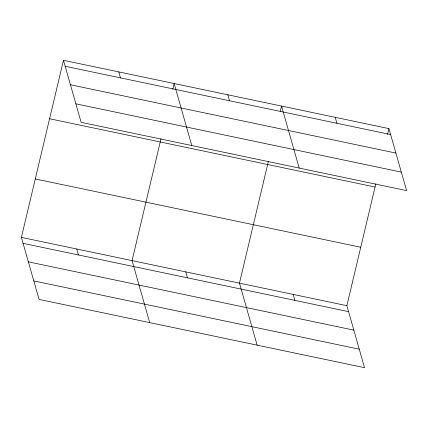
<?xml version="1.0" encoding="UTF-8"?>
<svg xmlns="http://www.w3.org/2000/svg" width="428" height="428" viewBox="0 0 428 428"><rect width="100%" height="100%" fill="white"/><g stroke="black" fill="none" stroke-linecap="round" stroke-linejoin="round"><path stroke-width="0.64" d="M375.827 183.794L346.873 305.683L364.533 367.689L39.066 299.397L21.4 237.39L63.467 60.311L388.934 128.603L406.6 190.61L81.127 122.317L63.467 60.311M161.014 138.72L132.059 260.609L149.725 322.616M172.735 89.372L174.126 83.53L191.787 145.536M268.42 161.254L239.466 283.149L257.132 345.155M280.297 111.259L281.533 106.064L299.193 168.076M387.549 134.446L388.934 128.603M65.163 66.265L390.636 134.558M70.433 84.765L395.9 153.058M75.858 103.822L401.33 172.115M49.584 118.749L375.056 187.041M35.283 178.952L360.756 247.245M21.4 237.39L346.873 305.683M23.096 243.35L348.569 311.643M28.366 261.845L353.838 330.138M33.796 280.902L359.269 349.195M335.236 117.336L336.932 123.291M293.169 294.416L294.865 300.37M227.83 94.797L229.526 100.757M185.763 271.876L187.459 277.836M118.797 71.92L120.493 77.875M76.73 249L78.426 254.96"/></g></svg>
